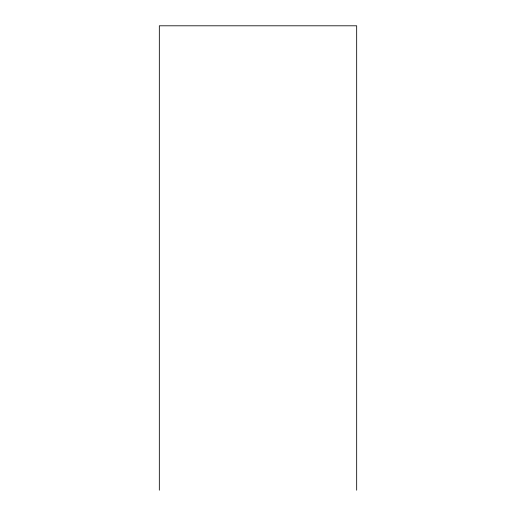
<?xml version="1.0" encoding="UTF-8"?>
<svg xmlns="http://www.w3.org/2000/svg" width="516" height="516" viewBox="0 0 516 516"><rect width="100%" height="100%" fill="white"/><g stroke="black" fill="none" stroke-linecap="round" stroke-linejoin="round"><path stroke-width="0.77" d="M356.672 490.2L356.672 25.8L159.328 25.8L159.328 490.2"/></g></svg>
